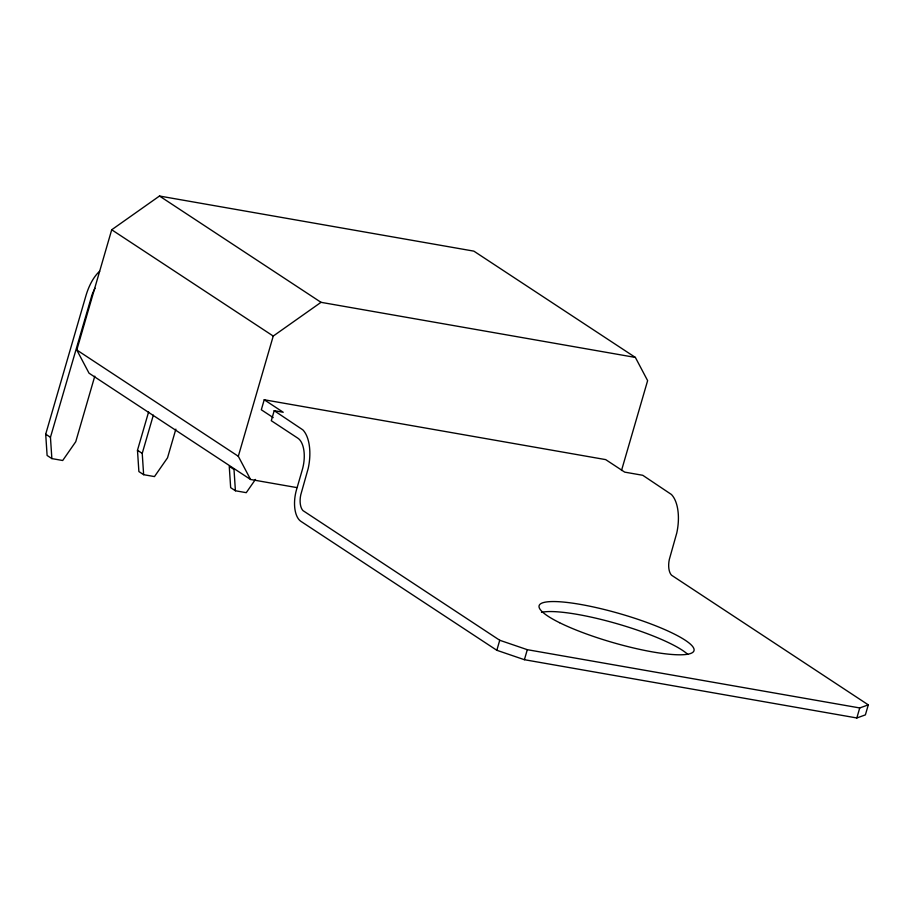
<?xml version="1.0" encoding="UTF-8"?>
<svg xmlns="http://www.w3.org/2000/svg" width="914" height="914" viewBox="0 0 914 914"><rect width="100%" height="100%" fill="white"/><g stroke="black" fill="none" stroke-linecap="round" stroke-linejoin="round"><path stroke-width="1.37" d="M94.782 376.18L75.748 441.725L62.7 460.496L51.858 458.599L47.105 455.469L45.7 434.173L85.87 295.919A42.455 21.365 -80.1 0 1 99.66 271.252M51.858 458.599L50.453 437.292L91.891 295.211A31.819 16.018 -80.1 0 1 95.045 288.276M296.844 487.596L250.562 479.484L89.035 373.186L76.787 349.982L111.714 229.768L159.482 196.03L473.852 251.133L635.379 357.431L647.626 380.635L621.509 470.504M175.854 429.146L167.525 457.823L154.477 476.582L143.635 474.686L138.882 471.555L137.477 450.259L148.616 411.928M143.635 474.686L142.23 453.39L153.335 415.15M250.562 479.484L238.314 456.28L273.24 336.066L321.02 302.328L635.379 357.431M264.226 399.761L283.226 412.271L274.2 410.683L271.287 420.703L297.895 438.217A25.466 12.819 -80.1 0 1 302.306 469.762L296.49 489.801A25.466 12.819 -80.1 0 0 300.9 521.346L496.828 650.288L524.396 659.702L856.829 717.97L865.387 714.885L868.3 704.865L671.55 575.214A14.841 7.472 -80.1 0 1 669.334 559.402L676.783 532.953A36.103 18.177 -80.1 0 0 671.39 494.463L642.759 475.291L624.696 472.127L605.685 459.616L264.226 399.761L261.313 409.78L273.195 417.595M496.828 650.288L499.741 640.268L302.991 510.618A14.841 7.472 -80.1 0 1 300.775 494.794L308.224 468.356A36.103 18.177 -80.1 0 0 302.831 429.854L274.2 410.683M524.396 659.702L527.309 649.683L859.731 707.95L868.3 704.865M856.829 717.97L859.731 707.95M255.463 479.427L246.254 492.669L235.412 490.772L230.659 487.653L229.254 466.346L234.007 469.476L235.412 490.772M499.741 640.268L527.309 649.683M159.482 196.03L321.02 302.328M111.714 229.768L273.24 336.066M76.787 349.982L238.314 456.28M137.477 450.259L142.23 453.39M45.7 434.173L50.453 437.292M541.488 612.334A80.66 14.841 16.2 0 1 616.71 623.622A80.66 14.841 16.2 0 1 687.819 654.435M559.585 622.697A80.66 14.841 16.2 0 0 690.63 653.476A80.66 14.841 16.2 0 0 599.447 608.336A80.66 14.841 16.2 0 0 559.585 622.697"/></g></svg>
